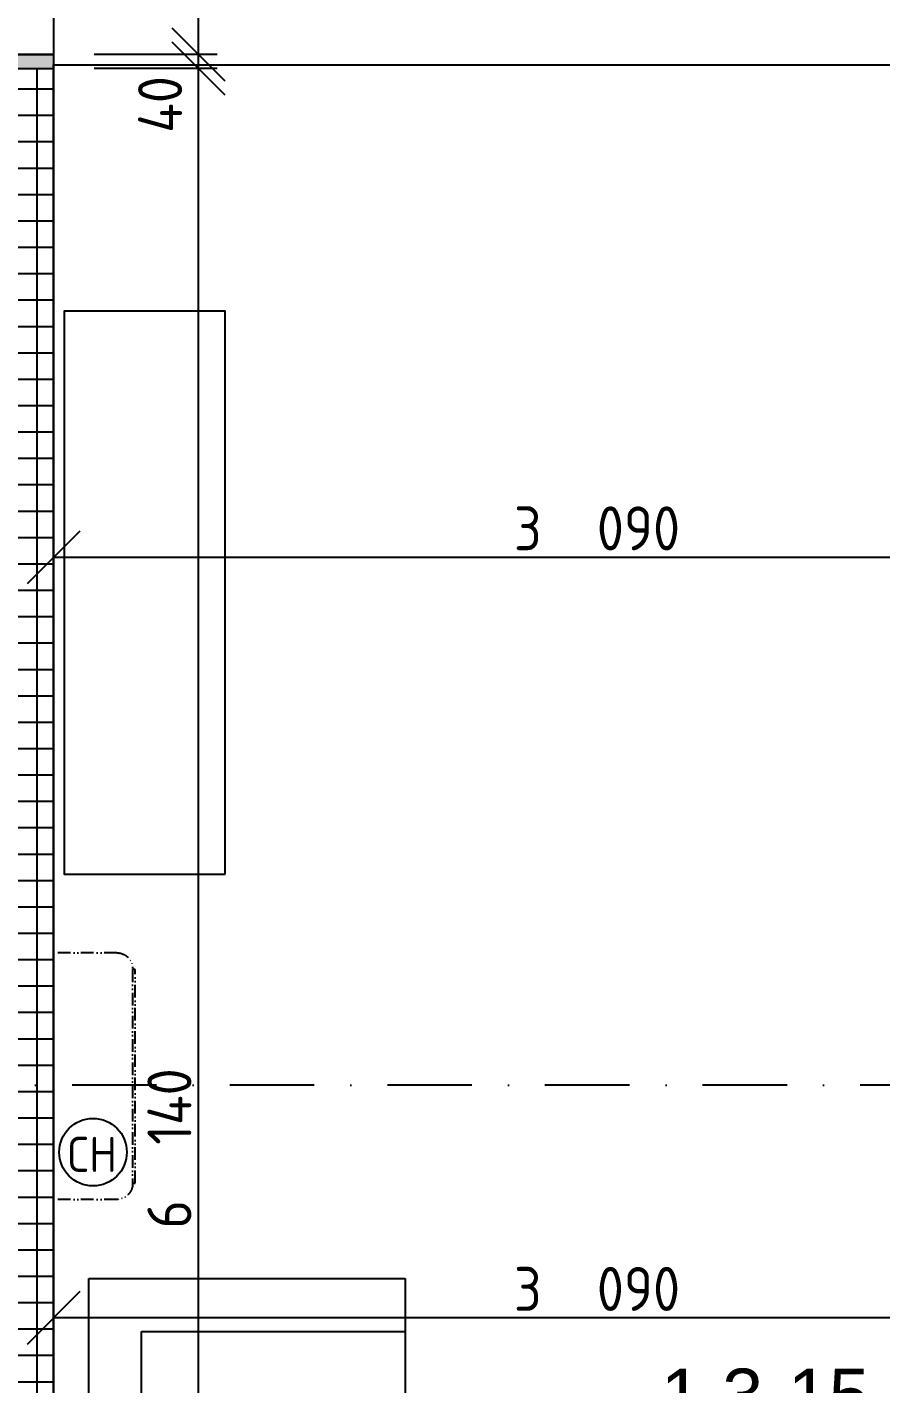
# Model space of a CAD drawing. Extents: x 4511820 to 5180432, y -1526536 to -944957.
# Drawn here: x 5116097 to 5118525, y -1295609 to -1291753 of the extents above; entities that cross this region are included whole.
import ezdxf

# ---------------------------------------------------------------- set-up
doc = ezdxf.new("R2010")
doc.units = 0
doc.header["$MEASUREMENT"] = 0
doc.linetypes.add('ACAD_ISO12W100', pattern=[22, 12, -3, 0.5, -3, 0.5, -3])
doc.linetypes.add('BODKOCIARKOVANA_3', pattern=[5.6, 3, -1.3, 0, -1.3])
doc.layers.get('0').update_dxf_attribs({"linetype": 'CONTINUOUS'})
doc.layers.get('Defpoints').update_dxf_attribs({"color": 61, "linetype": 'CONTINUOUS'})
for name, color, linetype in [('KÓTY', 4, 'CONTINUOUS'), ('MÚRY', 1, 'CONTINUOUS'), ('osi', 253, 'CONTINUOUS'), ('Plochy', 41, 'CONTINUOUS'), ('POPIS', 7, 'CONTINUOUS'), ('TENKÁ', 7, 'CONTINUOUS'), ('ZARIADENIE', 47, 'CONTINUOUS'), ('ZZ-chladenie', 133, 'CONTINUOUS'), ('ŠRAFY', 82, 'CONTINUOUS')]:
    doc.layers.add(name, color=color, linetype=linetype)
doc.styles.add('ARIAL', font='arial.ttf')
doc.styles.add('STYLE1', font='isocp.shx')
doc.dimstyles.new('STANDARD-50', dxfattribs={"dimtxt": 125, "dimasz": 150, "dimexe": 10, "dimexo": 200, "dimgap": 20, "dimtad": 1, "dimdsep": 46, "dimlunit": 6, "dimtxsty": 'STYLE1', "dimblk1": 'OBLIQUE', "dimblk2": 'OBLIQUE', "dimsah": 1, "dimcen": 2.5, "dimse1": 1, "dimse2": 1, "dimadec": 0, "dimazin": 0, "dimtfac": 1, "dimtmove": 1, "dimatfit": 3, "dimldrblk": 'OBLIQUE', "dimfxl": 1, "dimtolj": 1, "dimtzin": 0, "dimarcsym": 0})

# ---------------------------------------------------------------- blocks, each defined once
blk = doc.blocks.new('SESACKA ROH1')
at = {"layer": 'ZARIADENIE', "color": 30, "ltscale": 0.25}
for p, q in [((4444944, -1318705.2), (4444944, -1317105.2)), ((4444944, -1317105.2), (4445844, -1317105.2)), ((4445094, -1318555.2), (4445094, -1317105.2)), ((4445844, -1317105.2), (4445844, -1317805.2)), ((4447444, -1317805.2), (4445844, -1317805.2)), ((4445844, -1317805.2), (4445844, -1318555.2)), ((4446569, -1317805.2), (4446569, -1318555.2)), ((4447294, -1318555.2), (4447294, -1317805.2)), ((4447444, -1318705.2), (4447444, -1317805.2)), ((4445094, -1318555.2), (4447294, -1318555.2)), ((4444944, -1318705.2), (4447444, -1318705.2))]:
    blk.add_line(p, q, dxfattribs=at)
at = {"layer": 'ZARIADENIE', "color": 45, "ltscale": 0.25}
blk.add_lwpolyline([(4447044, -1317155.2), (4446044, -1317155.2), (4446044, -1317605.2), (4447044, -1317605.2)], close=True, dxfattribs=at)
blk = doc.blocks.new('_OBLIQUE')
at = {"color": 0, "linetype": 'ByBlock'}
blk.add_line((-0.5, -0.5), (0.5, 0.5), dxfattribs=at)
blk = doc.blocks.new('*D25177')
at = {"layer": 'Defpoints', "color": 0}
for p in [(5116172.5, -1291870.2), (5116584.5, -1291870.2), (5116172.5, -1298010.2)]:
    blk.add_point(p, dxfattribs=at)
at = {"layer": 'KÓTY', "color": 0, "lineweight": -2}
blk.add_line((5116584.5, -1298010.2), (5116584.5, -1291870.2), dxfattribs=at)
at = {"layer": 'KÓTY', "color": 0, "linetype": 'ByBlock', "lineweight": -2, "xscale": 150, "yscale": 150, "zscale": 150}
for p, rotation in [((5116584.5, -1291870.2), 90), ((5116584.5, -1298010.2), 270)]:
    blk.add_blockref('_OBLIQUE', p, dxfattribs=dict(at, rotation=rotation))
at = {"layer": 'KÓTY', "color": 0, "insert": (5116502, -1294940.2), "char_height": 125, "attachment_point": 5, "rotation": 90, "style": 'STYLE1'}
blk.add_mtext('\\A1;6ﾠ140', dxfattribs=at)
blk = doc.blocks.new('*D25178')
at = {"layer": 'Defpoints', "color": 0}
for p in [(5116172.5, -1291830.2), (5116584.5, -1291830.2), (5116172.5, -1291870.2)]:
    blk.add_point(p, dxfattribs=at)
at = {"layer": 'KÓTY', "color": 0, "lineweight": -2}
blk.add_line((5116584.5, -1291870.2), (5116584.5, -1291830.2), dxfattribs=at)
at = {"layer": 'KÓTY', "color": 0, "linetype": 'ByBlock', "lineweight": -2, "xscale": 150, "yscale": 150, "zscale": 150}
for p, rotation in [((5116584.5, -1291830.2), 90), ((5116584.5, -1291870.2), 270)]:
    blk.add_blockref('_OBLIQUE', p, dxfattribs=dict(at, rotation=rotation))
at = {"layer": 'KÓTY', "color": 0, "insert": (5116475.5, -1291972.5), "char_height": 125, "attachment_point": 5, "rotation": 90, "style": 'STYLE1'}
blk.add_mtext('\\A1;40', dxfattribs=at)
blk = doc.blocks.new('*D25179')
at = {"layer": 'Defpoints', "color": 0}
for p in [(5116172.5, -1290575.2), (5116584.5, -1290575.2), (5116172.5, -1291830.2)]:
    blk.add_point(p, dxfattribs=at)
at = {"layer": 'KÓTY', "color": 0, "lineweight": -2}
blk.add_line((5116584.5, -1291830.2), (5116584.5, -1290575.2), dxfattribs=at)
at = {"layer": 'KÓTY', "color": 0, "linetype": 'ByBlock', "lineweight": -2, "xscale": 150, "yscale": 150, "zscale": 150}
for p, rotation in [((5116584.5, -1290575.2), 90), ((5116584.5, -1291830.2), 270)]:
    blk.add_blockref('_OBLIQUE', p, dxfattribs=dict(at, rotation=rotation))
at = {"layer": 'KÓTY', "color": 0, "insert": (5116502, -1291202.7), "char_height": 125, "attachment_point": 5, "rotation": 90, "style": 'STYLE1'}
blk.add_mtext('\\A1;1ﾠ255', dxfattribs=at)
blk = doc.blocks.new('*D25206')
at = {"layer": 'Defpoints', "color": 0}
for p in [(5116172.5, -1294860.2), (5119262.5, -1294860.2), (5116172.5, -1295422)]:
    blk.add_point(p, dxfattribs=at)
at = {"layer": 'KÓTY', "color": 0, "lineweight": -2}
blk.add_line((5119262.5, -1295422), (5116172.5, -1295422), dxfattribs=at)
at = {"layer": 'KÓTY', "color": 0, "linetype": 'ByBlock', "lineweight": -2, "xscale": 150, "yscale": 150, "zscale": 150, "rotation": 180}
blk.add_blockref('_OBLIQUE', (5116172.5, -1295422), dxfattribs=at)
at = {"layer": 'KÓTY', "color": 0, "linetype": 'ByBlock', "lineweight": -2, "xscale": 150, "yscale": 150, "zscale": 150}
blk.add_blockref('_OBLIQUE', (5119262.5, -1295422), dxfattribs=at)
at = {"layer": 'KÓTY', "color": 0, "insert": (5117717.5, -1295339.5), "char_height": 125, "attachment_point": 5, "style": 'STYLE1'}
blk.add_mtext('\\A1;3ﾠ090', dxfattribs=at)
blk = doc.blocks.new('*D25245')
at = {"layer": 'Defpoints', "color": 0}
for p in [(5116172.5, -1293260), (5116172.5, -1293260), (5119262.5, -1293260)]:
    blk.add_point(p, dxfattribs=at)
at = {"layer": 'KÓTY', "color": 0, "lineweight": -2}
blk.add_line((5119262.5, -1293260), (5116172.5, -1293260), dxfattribs=at)
at = {"layer": 'KÓTY', "color": 0, "linetype": 'ByBlock', "lineweight": -2, "xscale": 150, "yscale": 150, "zscale": 150, "rotation": 180}
blk.add_blockref('_OBLIQUE', (5116172.5, -1293260), dxfattribs=at)
at = {"layer": 'KÓTY', "color": 0, "linetype": 'ByBlock', "lineweight": -2, "xscale": 150, "yscale": 150, "zscale": 150}
blk.add_blockref('_OBLIQUE', (5119262.5, -1293260), dxfattribs=at)
at = {"layer": 'KÓTY', "color": 0, "insert": (5117717.5, -1293177.5), "char_height": 125, "attachment_point": 5, "style": 'STYLE1'}
blk.add_mtext('\\A1;3ﾠ090', dxfattribs=at)
blk = doc.blocks.new('chlad2')
at = {"layer": 'ZZ-chladenie', "linetype": 'ACAD_ISO12W100', "ltscale": 3}
for p, q in [((5102412.5, -1105747.3), (5102592.5, -1105747.3)), ((5102412.5, -1106448.4), (5102592.5, -1106448.4))]:
    blk.add_line(p, q, dxfattribs=at)
blk.add_lwpolyline([(5102367.5, -1106402), (5102360.8, -1106402), (5102360.8, -1105794.8), (5102367.5, -1105794.8)], close=True, dxfattribs=at)
for centre, start, end in [((5102412.5, -1105792.3), 90, 180), ((5102412.5, -1106403.4), 180, 270)]:
    blk.add_arc(centre, 45, start, end, dxfattribs=at)

msp = doc.modelspace()

# ---------------------------------------------------------------- hatches: boundary and pattern name
at = {"layer": 'ŠRAFY'}
h = msp.add_hatch(dxfattribs=at)
h.set_pattern_fill('DOTS', color=256, scale=250, angle=90)
h.set_pattern_definition([(90, (9e-09, -175781), (-15.625, 7.8125), [0, -15.625])])
h.paths.add_polyline_path([(5112962.5, -1291830.191), (5112912.5, -1291880.191), (5115872.5, -1291880.191), (5115872.5, -1291870.191), (5116172.5, -1291870.191), (5116172.5, -1291830.191), (5115872.5, -1291830.191)])
at = {"layer": 'ŠRAFY', "ltscale": 0.25}
h = msp.add_hatch(dxfattribs=at)
h.set_pattern_fill('ANSI37', color=256, scale=600, angle=45)
h.set_pattern_definition([(90, (-3307273.674, 493071.734), (-75, 1e-14), []), (180, (-3307273.674, 493071.734), (-1e-14, -75), [])])
h.paths.add_polyline_path([(5116172.5, -1298010.191), (5116172.5, -1291870.191), (5115872.5, -1291870.191), (5115872.5, -1291880.191), (5115872.5, -1291995.191), (5115872.5, -1294270.191), (5115872.5, -1294385.191), (5115872.5, -1294905.191), (5115872.5, -1295020.191), (5115872.5, -1299245.191), (5116172.5, -1299245.191)])

# ---------------------------------------------------------------- linework, layer by layer
at = {"layer": 'KÓTY', "ltscale": 0.25}
for p, q in [((5116637.903, -1291830.191), (5116287.903, -1291830.191)), ((5116637.903, -1291870.191), (5116287.903, -1291870.191))]:
    msp.add_line(p, q, dxfattribs=at)
at = {"layer": 'MÚRY'}
for p, q in [((5112962.5, -1291830.191), (5116172.5, -1291830.191)), ((5116172.5, -1291830.191), (5116172.5, -1298010.191))]:
    msp.add_line(p, q, dxfattribs=at)
at = {"layer": 'osi', "linetype": 'BODKOCIARKOVANA_3', "ltscale": 80}
msp.add_line((5157242.5, -1294760.191), (5093572.5, -1294760.191), dxfattribs=at)
at = {"layer": 'Plochy'}
for points in [[(5109532.5, -1290005.191), (5109532.5, -1288750.191), (5112982.5, -1288750.191), (5112982.5, -1289385.191), (5115872.5, -1289385.191), (5115872.5, -1290575.191), (5116172.5, -1290575.191), (5116172.5, -1291830.191), (5112962.5, -1291830.191), (5112962.5, -1290520.191), (5110597.5, -1290520.191), (5110597.5, -1290005.191)], [(5120512.5, -1290575.191), (5116172.5, -1290575.191), (5116172.5, -1291860.191), (5120512.5, -1291860.191)], [(5116172.5, -1291860.191), (5119098, -1291860.191), (5119262.5, -1291860.191), (5119262.5, -1294860.191), (5119377.5, -1294860.191), (5119377.5, -1294185.191), (5122512.5, -1294185.191), (5122512.5, -1294905.191), (5122282.5, -1294905.191), (5122282.5, -1295365.191), (5122512.5, -1295365.191), (5122512.5, -1299245.191), (5119437.5, -1299245.191), (5119437.5, -1298010.191), (5116172.5, -1298010.191)]]:
    msp.add_lwpolyline(points, close=True, dxfattribs=at)
at = {"layer": 'TENKÁ', "linetype": 'ACAD_ISO12W100', "ltscale": 10}
msp.add_line((5116172.5, -1290575.191), (5116172.5, -1291830.191), dxfattribs=at)
at = {"layer": 'TENKÁ'}
msp.add_line((5115872.5, -1291870.191), (5116172.5, -1291870.191), dxfattribs=at)
at = {"layer": 'ZARIADENIE', "color": 45, "ltscale": 0.25}
msp.add_lwpolyline([(5116660.267, -1294160.191), (5116660.267, -1292560.191), (5116202.5, -1292560.191), (5116202.5, -1294160.191)], close=True, dxfattribs=at)
at = {"layer": 'ZZ-chladenie'}
msp.add_circle((5116284.776, -1294950.674), 96, dxfattribs=at)

# ---------------------------------------------------------------- block references
at = {"layer": 'Plochy', "color": 2, "xscale": -1, "rotation": 270}
msp.add_blockref('SESACKA ROH1', (6434977.691, -5742754.191), dxfattribs=at)
at = {"layer": 'ZZ-chladenie', "xscale": -1}
msp.add_blockref('chlad2', (10218765, -188636.621), dxfattribs=at)

# ---------------------------------------------------------------- texts
at = {"layer": 'POPIS', "lineweight": 40, "ltscale": 0.25, "style": 'ARIAL'}
msp.add_text('1.3-15', height=150, dxfattribs=at).set_placement((5117898.911, -1295716.079))
at = {"layer": 'ZZ-chladenie', "style": 'STYLE1'}
msp.add_text('CH', height=100, dxfattribs=at).set_placement((5116210.149, -1295006.873))

# ---------------------------------------------------------------- dimensions: what is measured, and where the dimension line sits
at = {"layer": 'KÓTY'}
for base, p1, p2, picture, middle in [((5116584.5, -1290575.191), (5116172.5, -1291830.191), (5116172.5, -1290575.191), '*D25179', (5116501.957, -1291202.691)), ((5116584.5, -1291870.191), (5116172.5, -1298010.191), (5116172.5, -1291870.191), '*D25177', (5116501.957, -1294940.191))]:
    dim = msp.add_linear_dim(base=base, p1=p1, p2=p2, angle=90, dimstyle='STANDARD-50', dxfattribs=at)
    dim.commit()
    dim.dimension.update_dxf_attribs({"geometry": picture, "text_midpoint": middle})
dim = msp.add_linear_dim(base=(5116584.5, -1291830.191), p1=(5116172.5, -1291870.191), p2=(5116172.5, -1291830.191), angle=90, dimstyle='STANDARD-50', dxfattribs=at)
dim.commit()
dim.dimension.update_dxf_attribs({"geometry": '*D25178', "text_midpoint": (5116558, -1291972.5), "dimtype": 160})
for base, p1, p2, picture, middle in [((5116172.5, -1293260), (5119262.5, -1293260), (5116172.5, -1293260), '*D25245', (5117717.5, -1293177.457)), ((5116172.5, -1295422), (5119262.5, -1294860.191), (5116172.5, -1294860.191), '*D25206', (5117717.5, -1295339.457))]:
    dim = msp.add_linear_dim(base=base, p1=p1, p2=p2, dimstyle='STANDARD-50', dxfattribs=at)
    dim.commit()
    dim.dimension.update_dxf_attribs({"geometry": picture, "text_midpoint": middle})

doc.saveas('drawing.dxf')
